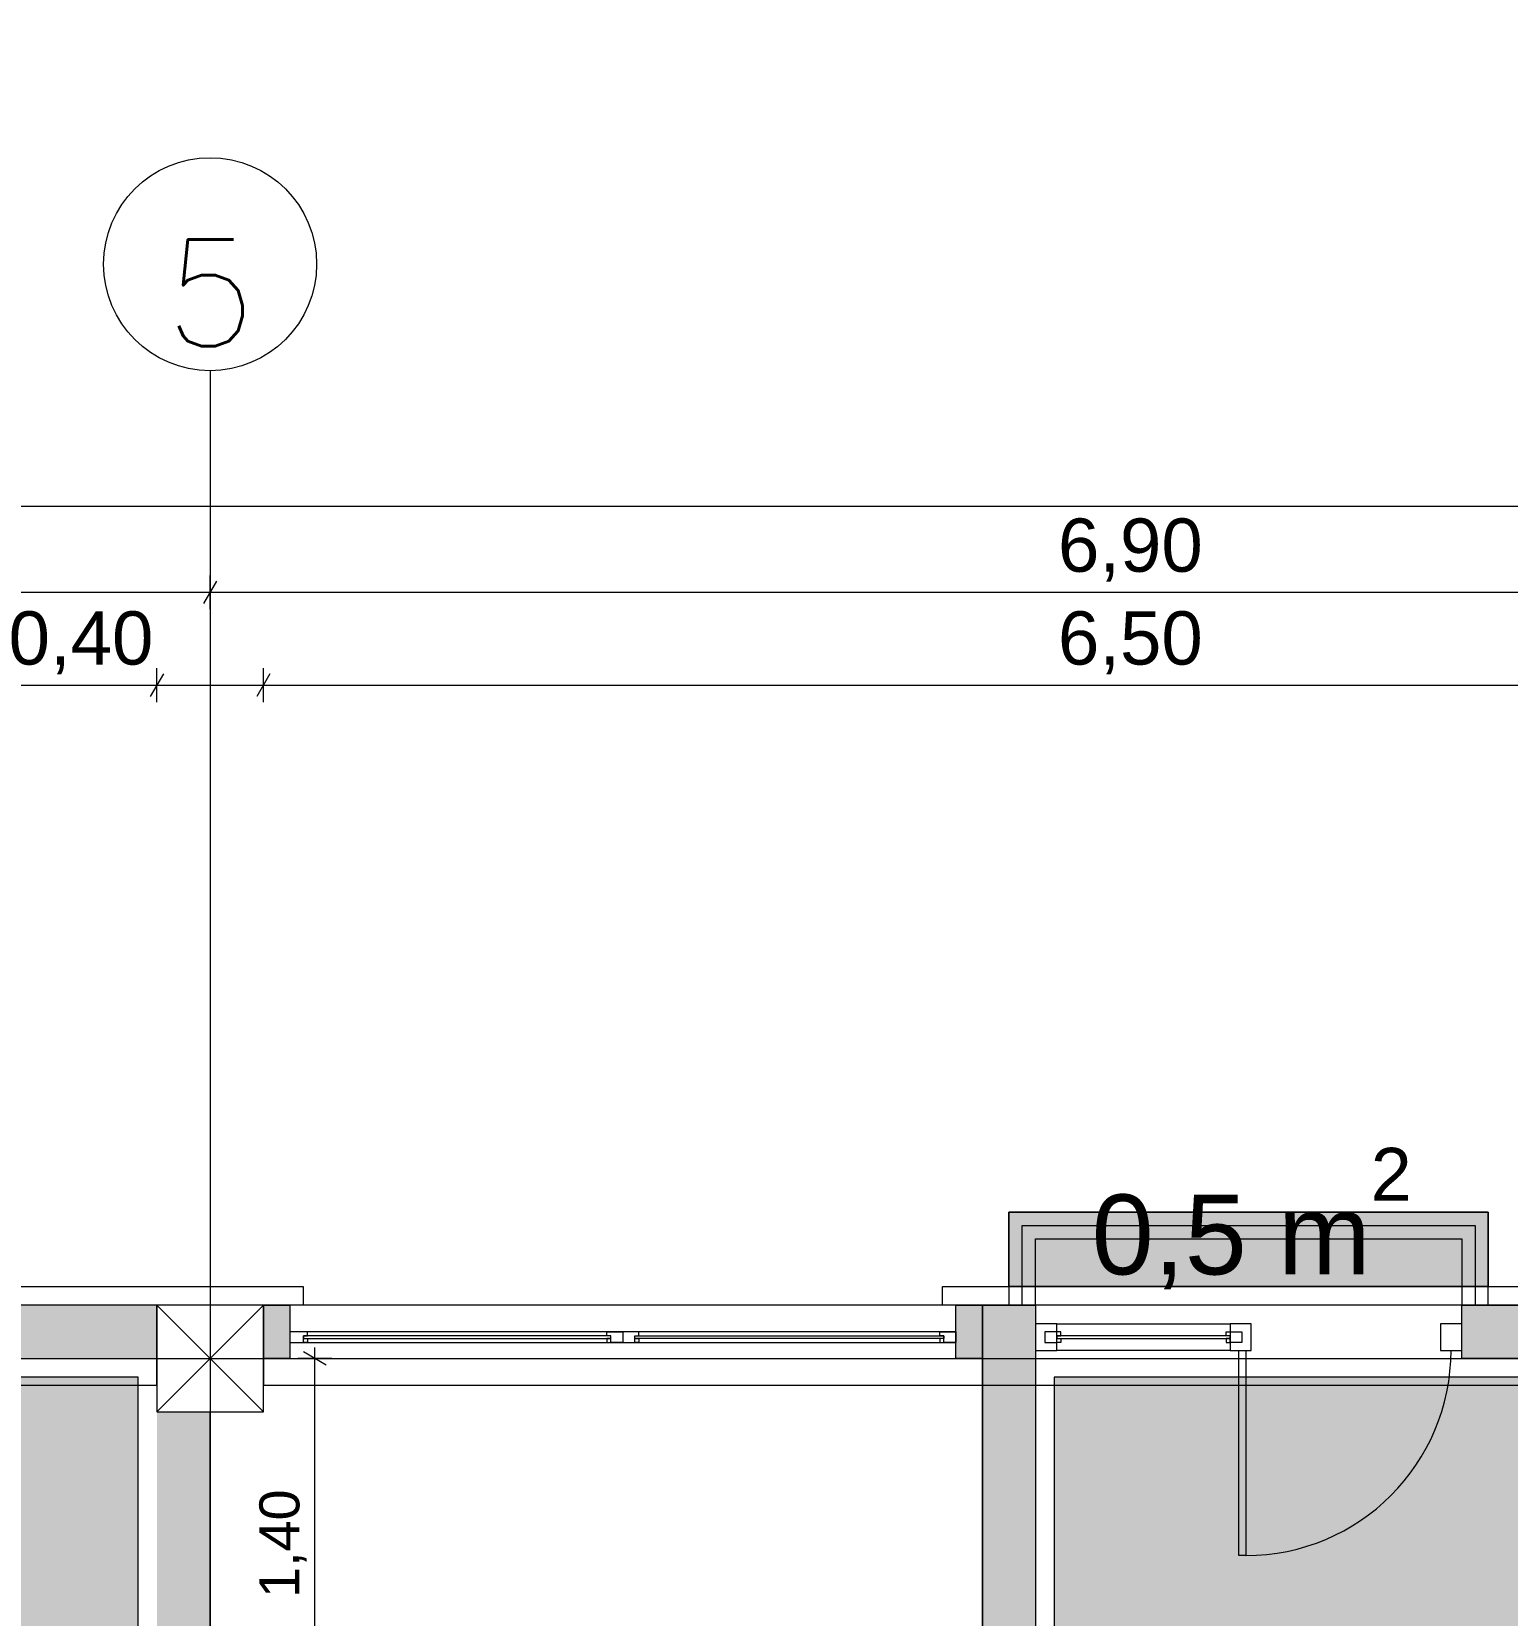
# Model space of a CAD drawing. Header units: metres. Extents: x 476297 to 476657, y 4620828 to 4621206.
# Drawn here: x 476417.79 to 476423.33, y 4621080.66 to 4621086.6 of the extents above; entities that cross this region are included whole.
import ezdxf

# ---------------------------------------------------------------- set-up
doc = ezdxf.new("R2010")
doc.units = ezdxf.units.M
doc.header["$MEASUREMENT"] = 0
for name, color, linetype in [('0_Pen_No__42_Pen_No__250', 7, 'Continuous'), ('2D Drafting - General_Pen_No__1', 7, 'Continuous'), ('2D Drafting - General_Pen_No__250_Pen_No__7', 7, 'Continuous'), ('2D Drafting - General_Pen_No__7_Pen_No__7', 7, 'Continuous'), ('Annotation - Text_Pen_No__7', 7, 'Continuous'), ('Doors_Pen_No__7_Pen_No__7', 7, 'Continuous'), ('G-Anno-Nplt', 7, 'Continuous'), ('kar-panjara_Pen_No__7_Pen_No__7', 7, 'Continuous'), ('New0_Pen_No__250', 7, 'Continuous'), ('Newreg_nak', 7, 'Continuous'), ('Newshenobebi', 7, 'Continuous'), ('zoma', 7, 'Continuous'), ('zoma_Pen_No__5', 7, 'Continuous')]:
    doc.layers.add(name, color=color, linetype=linetype)
doc.styles.add('GENERATED_STYLE_1', font='arial.ttf')
doc.styles.add('GENERATED_STYLE_2', font='arial.ttf')
doc.dimstyles.new('GENERATED_STYLE__1', dxfattribs={"dimtxt": 0.2, "dimasz": 0.0644213309708986, "dimexe": 0.18, "dimexo": 0.003, "dimgap": 0.09, "dimtad": 1, "dimtih": 1, "dimtoh": 1, "dimzin": 0, "dimdsep": 46, "dimtxsty": 'GENERATED_STYLE_2', "dimblk": 'ARROWHEAD_2', "dimblk1": 'ARROWHEAD_2', "dimblk2": 'ARROWHEAD_2', "dimcen": 0.09, "dimclrd": 142, "dimclre": 142, "dimclrt": 142, "dimadec": 0, "dimazin": 0, "dimtfac": 1, "dimtdec": 4, "dimtmove": 0, "dimatfit": 3, "dimfxl": 1, "dimtolj": 1, "dimtzin": 0, "dimarcsym": 0})
doc.dimstyles.new('GENERATED_STYLE__2', dxfattribs={"dimtxt": 0.2, "dimasz": 0.0644213309708986, "dimexe": 0.18, "dimexo": 0.003, "dimgap": 0.09, "dimtad": 1, "dimtih": 1, "dimtoh": 1, "dimzin": 0, "dimdsep": 46, "dimtxsty": 'GENERATED_STYLE_2', "dimblk": 'ARROWHEAD_2', "dimblk1": 'ARROWHEAD_2', "dimblk2": 'ARROWHEAD_2', "dimcen": 0.09, "dimclrd": 142, "dimclre": 142, "dimclrt": 142, "dimadec": 0, "dimazin": 0, "dimtfac": 1, "dimtdec": 4, "dimtmove": 2, "dimatfit": 3, "dimfxl": 1, "dimtolj": 1, "dimtzin": 0, "dimarcsym": 0})
doc.dimstyles.new('GENERATED_STYLE__7', dxfattribs={"dimtxt": 0.15, "dimasz": 0.0644213309708986, "dimexe": 0.18, "dimexo": 0.003, "dimgap": 0.09, "dimtad": 1, "dimzin": 0, "dimdsep": 46, "dimtxsty": 'GENERATED_STYLE_2', "dimblk": 'ARROWHEAD_2', "dimblk1": 'ARROWHEAD_2', "dimblk2": 'ARROWHEAD_2', "dimcen": 0.09, "dimclrd": 142, "dimclre": 142, "dimclrt": 142, "dimadec": 0, "dimazin": 0, "dimtfac": 1, "dimtdec": 4, "dimtmove": 0, "dimatfit": 3, "dimfxl": 1, "dimtolj": 1, "dimtzin": 0, "dimarcsym": 0})
doc.dimstyles.new('GENERATED_STYLE__8', dxfattribs={"dimtxt": 0.15, "dimasz": 0.0644213309708986, "dimexe": 0.18, "dimexo": 0.003, "dimgap": 0.09, "dimtad": 1, "dimtih": 1, "dimtoh": 1, "dimzin": 0, "dimdsep": 46, "dimtxsty": 'GENERATED_STYLE_2', "dimblk": 'ARROWHEAD_2', "dimblk1": 'ARROWHEAD_2', "dimblk2": 'ARROWHEAD_2', "dimcen": 0.09, "dimclrd": 142, "dimclre": 142, "dimclrt": 142, "dimadec": 0, "dimazin": 0, "dimtfac": 1, "dimtdec": 4, "dimtmove": 0, "dimatfit": 3, "dimfxl": 1, "dimtolj": 1, "dimtzin": 0, "dimarcsym": 0})
doc.dimstyles.new('GENERATED_STYLE__9', dxfattribs={"dimtxt": 0.5, "dimasz": 0.228, "dimexe": 0.18, "dimexo": 0.003, "dimgap": 0.09, "dimtad": 1, "dimzin": 0, "dimdsep": 46, "dimtxsty": 'GENERATED_STYLE_2', "dimblk": 'ARROWHEAD_2', "dimblk1": 'ARROWHEAD_2', "dimblk2": 'ARROWHEAD_2', "dimcen": 0.09, "dimclrd": 1, "dimclre": 1, "dimclrt": 1, "dimadec": 0, "dimazin": 0, "dimtfac": 1, "dimtdec": 4, "dimtmove": 0, "dimatfit": 3, "dimfxl": 1, "dimtolj": 1, "dimtzin": 0, "dimarcsym": 0})

# ---------------------------------------------------------------- blocks, each defined once
blk = doc.blocks.new('*D170', base_point=(476844.5271483883, 4621385.791044046))
at = {"layer": 'zoma', "color": 1, "linetype": 'Continuous', "lineweight": 0, "transparency": 16777216}
for p, q in [((476390.6557685478, 4621089.805707128), (476390.6557698309, 4621089.952407127)), ((476390.8057677904, 4621089.719103316), (476390.5057693053, 4621089.89231094)), ((476390.8807685478, 4621089.80570516), (476390.4307685479, 4621089.805709096)), ((476390.6556987105, 4621081.820953937), (476390.6557685478, 4621089.805707128)), ((476390.505699468, 4621081.907557749), (476390.805697953, 4621081.734350125)), ((476390.8806987105, 4621081.820951969), (476390.4306987105, 4621081.820955905)), ((476390.6556974274, 4621081.674253938), (476390.6556987105, 4621081.820953937))]:
    blk.add_line(p, q, dxfattribs=at)
at = {"layer": 'zoma', "color": 1, "lineweight": 0, "transparency": 16777216, "insert": (476390.5557261523, 4621084.958473884), "char_height": 0.5, "attachment_point": 7, "rotation": 89.99949887172694, "style": 'GENERATED_STYLE_2'}
blk.add_mtext('\\A1;{\\pql;\\fArial CYR|b0|i0|c204|p34;54.31}', dxfattribs=at)
blk = doc.blocks.new('ARROWHEAD_2')
at = {"color": 0, "linetype": 'Continuous', "lineweight": 0}
for p, q in [((-0.3781315, -0.655), (0.3781315, 0.655)), ((0, 0), (-1, 0))]:
    blk.add_line(p, q, dxfattribs=at)
blk = doc.blocks.new('*D173', base_point=(476844.5271483883, 4621385.791044046))
at = {"layer": 'zoma', "color": 142, "linetype": 'Continuous', "lineweight": 0, "transparency": 16777216}
for p, q in [((476404.6558020597, 4621084.434345936), (476404.6558020418, 4621084.5614933)), ((476411.5558020597, 4621084.434346907), (476411.5558020417, 4621084.56149427)), ((476404.6802715549, 4621084.540302075), (476404.6313325465, 4621084.45553716)), ((476404.6558020507, 4621084.497919618), (476411.5558020507, 4621084.497920589)), ((476411.5802715549, 4621084.540303047), (476411.5313325465, 4621084.45553813)), ((476411.5558020507, 4621084.497920589), (476418.4558020507, 4621084.497921559))]:
    blk.add_line(p, q, dxfattribs=at)
at = {"layer": 'zoma', "color": 142, "lineweight": 0, "transparency": 16777216, "insert": (476407.8397440391, 4621084.537920066), "char_height": 0.2, "attachment_point": 7, "rotation": 8.059709588411218e-06, "style": 'GENERATED_STYLE_2'}
blk.add_mtext('\\A1;{\\pql;\\fArial CYR|b0|i0|c204|p34;6,90}', dxfattribs=at)
blk = doc.blocks.new('*D174', base_point=(476844.5271483883, 4621385.791044046))
at = {"layer": 'zoma', "color": 142, "linetype": 'Continuous', "lineweight": 0, "transparency": 16777216}
for p, q in [((476411.5558020597, 4621084.434346907), (476411.5558020417, 4621084.56149427)), ((476418.4558020596, 4621084.434347877), (476418.4558020417, 4621084.561495241)), ((476411.5802715549, 4621084.540303047), (476411.5313325465, 4621084.45553813)), ((476411.5558020507, 4621084.497920589), (476418.4558020507, 4621084.497921559)), ((476418.4802715548, 4621084.540304017), (476418.4313325465, 4621084.455539101)), ((476418.4558020507, 4621084.497921559), (476425.3558020507, 4621084.497922529))]:
    blk.add_line(p, q, dxfattribs=at)
at = {"layer": 'zoma', "color": 142, "lineweight": 0, "transparency": 16777216, "insert": (476414.7397440391, 4621084.537921037), "char_height": 0.2, "attachment_point": 7, "rotation": 8.059709588411218e-06, "style": 'GENERATED_STYLE_2'}
blk.add_mtext('\\A1;{\\pql;\\fArial CYR|b0|i0|c204|p34;6,90}', dxfattribs=at)
blk = doc.blocks.new('*D175', base_point=(476844.5271483883, 4621385.791044046))
at = {"layer": 'zoma', "color": 142, "linetype": 'Continuous', "lineweight": 0, "transparency": 16777216}
for p, q in [((476418.4558020596, 4621084.434347877), (476418.4558020417, 4621084.561495241)), ((476425.3558020596, 4621084.434348848), (476425.3558020417, 4621084.561496211)), ((476418.4802715548, 4621084.540304017), (476418.4313325465, 4621084.455539101)), ((476418.4558020507, 4621084.497921559), (476425.3558020507, 4621084.497922529)), ((476425.3802715549, 4621084.540304988), (476425.3313325465, 4621084.455540071)), ((476425.3558020507, 4621084.497922529), (476432.2558020506, 4621084.4979235))]:
    blk.add_line(p, q, dxfattribs=at)
at = {"layer": 'zoma', "color": 142, "lineweight": 0, "transparency": 16777216, "insert": (476421.6397440391, 4621084.537922008), "char_height": 0.2, "attachment_point": 7, "rotation": 8.059709588411218e-06, "style": 'GENERATED_STYLE_2'}
blk.add_mtext('\\A1;{\\pql;\\fArial CYR|b0|i0|c204|p34;6,90}', dxfattribs=at)
blk = doc.blocks.new('*D226', base_point=(476844.5271483883, 4621385.791044046))
at = {"layer": 'zoma', "color": 142, "linetype": 'Continuous', "lineweight": 0, "transparency": 16777216}
for p, q in [((476411.7558021087, 4621084.085700286), (476411.7558020908, 4621084.212847649)), ((476418.2558021086, 4621084.0857012), (476418.2558020907, 4621084.212848564)), ((476411.3558020997, 4621084.149273911), (476411.7558020998, 4621084.149273967)), ((476411.780271604, 4621084.191656426), (476411.7313325956, 4621084.10689151)), ((476411.7558020998, 4621084.149273967), (476418.2558020997, 4621084.149274882)), ((476418.2802716039, 4621084.19165734), (476418.2313325955, 4621084.106892424))]:
    blk.add_line(p, q, dxfattribs=at)
at = {"layer": 'zoma', "color": 142, "lineweight": 0, "transparency": 16777216, "char_height": 0.2, "attachment_point": 7, "rotation": 8.059709588411218e-06, "style": 'GENERATED_STYLE_2'}
for s, insert in [('\\A1;{\\pql;\\fArial CYR|b0|i0|c204|p34;6,50}', (476414.7397440881, 4621084.189274388)), ('\\A1;{\\pql;\\fArial CYR|b0|i0|c204|p34;0,40}', (476417.6991890374, 4621084.189274805))]:
    blk.add_mtext(s, dxfattribs=dict(at, insert=insert))
blk = doc.blocks.new('*D227', base_point=(476844.5271483883, 4621385.791044046))
at = {"layer": 'zoma', "color": 142, "linetype": 'Continuous', "lineweight": 0, "transparency": 16777216}
for p, q in [((476418.2558021086, 4621084.0857012), (476418.2558020907, 4621084.212848564)), ((476418.6558021086, 4621084.085701256), (476418.6558020908, 4621084.21284862)), ((476411.7558020998, 4621084.149273967), (476418.2558020997, 4621084.149274882)), ((476418.2802716039, 4621084.19165734), (476418.2313325955, 4621084.106892424)), ((476418.2558020997, 4621084.149274882), (476418.6558020997, 4621084.149274938)), ((476418.6802716039, 4621084.191657396), (476418.6313325955, 4621084.106892481))]:
    blk.add_line(p, q, dxfattribs=at)
blk = doc.blocks.new('*D228', base_point=(476844.5271483883, 4621385.791044046))
at = {"layer": 'zoma', "color": 142, "linetype": 'Continuous', "lineweight": 0, "transparency": 16777216}
for p, q in [((476418.6558021086, 4621084.085701256), (476418.6558020908, 4621084.21284862)), ((476425.1558021086, 4621084.085702171), (476425.1558020908, 4621084.212849534)), ((476418.2558020997, 4621084.149274882), (476418.6558020997, 4621084.149274938)), ((476418.6802716039, 4621084.191657396), (476418.6313325955, 4621084.106892481)), ((476418.6558020997, 4621084.149274938), (476425.1558020997, 4621084.149275852)), ((476425.1802716039, 4621084.191658311), (476425.1313325955, 4621084.106893394))]:
    blk.add_line(p, q, dxfattribs=at)
at = {"layer": 'zoma', "color": 142, "lineweight": 0, "transparency": 16777216, "char_height": 0.2, "attachment_point": 7, "rotation": 8.059709588411218e-06, "style": 'GENERATED_STYLE_2'}
for s, insert in [('\\A1;{\\pql;\\fArial CYR|b0|i0|c204|p34;6,50}', (476421.6397440881, 4621084.189275359)), ('\\A1;{\\pql;\\fArial CYR|b0|i0|c204|p34;0,40}', (476424.5991890374, 4621084.189275775))]:
    blk.add_mtext(s, dxfattribs=dict(at, insert=insert))
blk = doc.blocks.new('*D229', base_point=(476844.5271483883, 4621385.791044046))
at = {"layer": 'zoma', "color": 142, "linetype": 'Continuous', "lineweight": 0, "transparency": 16777216}
for p, q in [((476425.1558021086, 4621084.085702171), (476425.1558020908, 4621084.212849534)), ((476425.5558021087, 4621084.085702227), (476425.5558020908, 4621084.212849591)), ((476418.6558020997, 4621084.149274938), (476425.1558020997, 4621084.149275852)), ((476425.1802716039, 4621084.191658311), (476425.1313325955, 4621084.106893394)), ((476425.1558020997, 4621084.149275852), (476425.5558020998, 4621084.149275909)), ((476425.5802716039, 4621084.191658366), (476425.5313325956, 4621084.106893451))]:
    blk.add_line(p, q, dxfattribs=at)
blk = doc.blocks.new('*D232', base_point=(476844.5271483883, 4621385.791044046))
at = {"layer": 'zoma', "color": 142, "linetype": 'Continuous', "lineweight": 0, "transparency": 16777216}
for p, q in [((476390.6802734286, 4621084.863368561), (476390.6313344082, 4621084.778603652)), ((476390.6558039184, 4621084.757412424), (476390.6558039184, 4621084.884559788)), ((476432.4313344082, 4621084.778603652), (476432.4802734285, 4621084.863368561)), ((476432.4558039184, 4621084.757412424), (476432.4558039184, 4621084.884559788)), ((476390.6143538778, 4621084.820986106), (476390.6558039184, 4621084.820986106)), ((476390.6558039184, 4621084.820986106), (476432.4558039184, 4621084.820986106)), ((476432.4558039184, 4621084.820986106), (476432.497253959, 4621084.820986106))]:
    blk.add_line(p, q, dxfattribs=at)
at = {"layer": 'zoma', "color": 142, "lineweight": 0, "transparency": 16777216, "insert": (476411.7791162376, 4621084.860986106), "char_height": 0.2, "attachment_point": 7, "style": 'GENERATED_STYLE_2'}
blk.add_mtext('\\A1;{\\pql;\\fArial CYR|b0|i0|c204|p34;41,80}', dxfattribs=at)
blk = doc.blocks.new('*D342', base_point=(476844.5271483883, 4621385.791044046))
at = {"layer": 'zoma', "color": 142, "linetype": 'Continuous', "lineweight": 0, "transparency": 16777216}
for p, q in [((476411.7794797192, 4621099.633265524), (476411.7305406989, 4621099.548500615)), ((476411.7550102091, 4621099.527309388), (476411.7550102091, 4621099.654456751)), ((476418.2794797192, 4621099.633265524), (476418.2305406989, 4621099.548500615)), ((476418.255010209, 4621099.527309388), (476418.255010209, 4621099.654456751)), ((476411.7550102091, 4621099.59088307), (476418.255010209, 4621099.59088307))]:
    blk.add_line(p, q, dxfattribs=at)
at = {"layer": 'zoma', "color": 142, "lineweight": 0, "transparency": 16777216, "char_height": 0.2, "attachment_point": 7, "style": 'GENERATED_STYLE_2'}
for s, insert in [('\\A1;{\\pql;\\fArial CYR|b0|i0|c204|p34;6,50}', (476414.7389522031, 4621099.63088307)), ('\\A1;{\\pql;\\fArial CYR|b0|i0|c204|p34;0,40}', (476417.6983971523, 4621099.63088307))]:
    blk.add_mtext(s, dxfattribs=dict(at, insert=insert))
blk = doc.blocks.new('*D343', base_point=(476844.5271483883, 4621385.791044046))
at = {"layer": 'zoma', "color": 142, "linetype": 'Continuous', "lineweight": 0, "transparency": 16777216}
for p, q in [((476418.2794797192, 4621099.633265524), (476418.2305406989, 4621099.548500615)), ((476418.255010209, 4621099.527309388), (476418.255010209, 4621099.654456751)), ((476418.6794797192, 4621099.633265524), (476418.6305406989, 4621099.548500615)), ((476418.6550102091, 4621099.527309388), (476418.6550102091, 4621099.654456751)), ((476418.255010209, 4621099.59088307), (476418.6550102091, 4621099.59088307))]:
    blk.add_line(p, q, dxfattribs=at)
blk = doc.blocks.new('*D344', base_point=(476844.5271483883, 4621385.791044046))
at = {"layer": 'zoma', "color": 142, "linetype": 'Continuous', "lineweight": 0, "transparency": 16777216}
for p, q in [((476418.6794797192, 4621099.633265524), (476418.6305406989, 4621099.548500615)), ((476418.6550102091, 4621099.527309388), (476418.6550102091, 4621099.654456751)), ((476425.1794797192, 4621099.633265524), (476425.1305406989, 4621099.548500615)), ((476425.1550102091, 4621099.527309388), (476425.1550102091, 4621099.654456751)), ((476418.6550102091, 4621099.59088307), (476425.1550102091, 4621099.59088307))]:
    blk.add_line(p, q, dxfattribs=at)
at = {"layer": 'zoma', "color": 142, "lineweight": 0, "transparency": 16777216, "char_height": 0.2, "attachment_point": 7, "style": 'GENERATED_STYLE_2'}
for s, insert in [('\\A1;{\\pql;\\fArial CYR|b0|i0|c204|p34;6,50}', (476421.6389522031, 4621099.63088307)), ('\\A1;{\\pql;\\fArial CYR|b0|i0|c204|p34;0,40}', (476424.5983971523, 4621099.63088307))]:
    blk.add_mtext(s, dxfattribs=dict(at, insert=insert))
blk = doc.blocks.new('*D851', base_point=(476844.5271483883, 4621385.791044046))
at = {"layer": 'zoma', "color": 142, "linetype": 'Continuous', "lineweight": 0, "transparency": 16777216}
for p, q in [((476418.8912554505, 4621081.596112866), (476418.8064905413, 4621081.645051886)), ((476418.8488729959, 4621081.620582376), (476418.8488729959, 4621081.662032416)), ((476418.9124466778, 4621081.620582376), (476418.785299314, 4621081.620582376)), ((476418.8488729959, 4621080.220744862), (476418.8488729959, 4621081.620582376)), ((476418.9124466778, 4621080.220744862), (476418.785299314, 4621080.220744862)), ((476418.8064905413, 4621080.245214373), (476418.8912554505, 4621080.196275353)), ((476418.8488729959, 4621080.179294822), (476418.8488729959, 4621080.220744862))]:
    blk.add_line(p, q, dxfattribs=at)
at = {"layer": 'zoma', "color": 142, "lineweight": 0, "transparency": 16777216, "insert": (476418.8188729947, 4621080.721120114), "char_height": 0.15, "attachment_point": 7, "rotation": 90, "style": 'GENERATED_STYLE_2'}
blk.add_mtext('\\A1;{\\pql;\\fArial CYR|b0|i0|c204|p34;1,40}', dxfattribs=at)
blk = doc.blocks.new('*D870', base_point=(476844.5271483883, 4621385.791044046))
at = {"layer": 'zoma', "color": 142, "linetype": 'Continuous', "lineweight": 0, "transparency": 16777216}
for p, q in [((476419.9309247581, 4621116.017628189), (476419.9798637784, 4621116.102393098)), ((476419.9553942683, 4621116.123584325), (476419.9553942683, 4621115.996436962)), ((476421.3309247561, 4621116.017628189), (476421.3798637764, 4621116.102393098)), ((476421.3553942663, 4621116.123584325), (476421.3553942663, 4621115.996436962)), ((476421.3553942663, 4621116.060010644), (476419.9553942683, 4621116.060010644)), ((476421.3968443068, 4621116.060010644), (476421.3553942663, 4621116.060010644))]:
    blk.add_line(p, q, dxfattribs=at)
at = {"layer": 'zoma', "color": 142, "lineweight": 0, "transparency": 16777216, "insert": (476420.4558507613, 4621116.090010645), "char_height": 0.15, "attachment_point": 7, "style": 'GENERATED_STYLE_2'}
blk.add_mtext('\\A1;{\\pql;\\fArial CYR|b0|i0|c204|p34;1,40}', dxfattribs=at)
blk = doc.blocks.new('*D871', base_point=(476844.5271483883, 4621385.791044046))
at = {"layer": 'zoma', "color": 142, "linetype": 'Continuous', "lineweight": 0, "transparency": 16777216}
for p, q in [((476419.8309247581, 4621116.017628189), (476419.8798637784, 4621116.102393098)), ((476419.8553942683, 4621116.123584325), (476419.8553942683, 4621115.996436962)), ((476419.9309247581, 4621116.017628189), (476419.9798637784, 4621116.102393098)), ((476419.9553942683, 4621116.123584325), (476419.9553942683, 4621115.996436962)), ((476419.9553942683, 4621116.060010644), (476419.8553942683, 4621116.060010644))]:
    blk.add_line(p, q, dxfattribs=at)
blk = doc.blocks.new('*D872', base_point=(476844.5271483883, 4621385.791044046))
at = {"layer": 'zoma', "color": 142, "linetype": 'Continuous', "lineweight": 0, "transparency": 16777216}
for p, q in [((476418.4798636379, 4621116.102393098), (476418.4309246176, 4621116.017628189)), ((476418.4553941278, 4621116.123584325), (476418.4553941278, 4621115.996436962)), ((476419.8309247581, 4621116.017628189), (476419.8798637784, 4621116.102393098)), ((476419.8553942683, 4621116.123584325), (476419.8553942683, 4621115.996436962)), ((476418.4553941278, 4621116.060010644), (476418.4139440872, 4621116.060010644)), ((476419.8553942683, 4621116.060010644), (476418.4553941278, 4621116.060010644))]:
    blk.add_line(p, q, dxfattribs=at)
at = {"layer": 'zoma', "color": 142, "lineweight": 0, "transparency": 16777216, "char_height": 0.15, "attachment_point": 7, "style": 'GENERATED_STYLE_2'}
for s, insert in [('\\A1;{\\pql;\\fArial CYR|b0|i0|c204|p34;0,10}', (476419.7058507623, 4621116.300010653)), ('\\A1;{\\pql;\\fArial CYR|b0|i0|c204|p34;1,40}', (476418.9558506921, 4621116.090010645))]:
    blk.add_mtext(s, dxfattribs=dict(at, insert=insert))

msp = doc.modelspace()

# ---------------------------------------------------------------- hatches: boundary and pattern name
at = {"layer": '2D Drafting - General_Pen_No__250_Pen_No__7', "linetype": 'Continuous', "lineweight": 0}
for points in [[(476416.4561139408, 4621081.620583838), (476418.2558009924, 4621081.620584344), (476418.2558009362, 4621081.820584346), (476416.4561138846, 4621081.820583839)], [(476418.7558009078, 4621081.820584851), (476418.755800964, 4621081.62058485), (476418.6558009924, 4621081.620584822), (476418.6558009362, 4621081.820584823)], [(476421.3558010758, 4621081.820585217), (476421.355801132, 4621081.620585216), (476421.2558011605, 4621081.620585188), (476421.2558011042, 4621081.820585189)], [(476421.555801077, 4621081.820585274), (476421.5558031166, 4621074.570585274), (476421.3558031155, 4621074.570585217), (476421.3558010758, 4621081.820585217)], [(476425.1558009365, 4621081.820586286), (476425.1558009927, 4621081.620586285), (476423.1558011431, 4621081.620585722), (476423.1558010868, 4621081.820585723)], [(476418.4558010499, 4621081.420584401), (476418.4558028786, 4621074.920584402), (476418.2558028774, 4621074.920584345), (476418.2558010487, 4621081.420584345)]]:
    msp.add_hatch(color=7, dxfattribs=at).paths.add_polyline_path(points)
at = {"layer": 'G-Anno-Nplt', "linetype": 'Continuous', "lineweight": 0}
for color, points in [(46, [(476421.4558053935, 4621082.170524151), (476423.2558054206, 4621082.17052491), (476423.2558054835, 4621081.8905703), (476421.4558055116, 4621081.890585687)]), (167, [(476418.2558024694, 4621076.370584395), (476418.1858025994, 4621076.370584375), (476418.1858010167, 4621081.550584288), (476411.825801127, 4621081.550582499), (476411.8258011833, 4621081.350582584), (476411.7258012256, 4621081.350582556), (476411.7258030149, 4621074.990582541), (476411.8258029726, 4621074.990582569), (476411.8258031245, 4621074.450582497), (476411.7258031668, 4621074.450582468), (476411.7258033693, 4621073.730770349), (476412.1258037013, 4621073.730770461), (476412.1258038674, 4621073.140582684), (476416.6355396159, 4621073.140583953), (476416.6355391574, 4621074.770583864), (476417.5156150473, 4621074.770584112), (476417.5156149348, 4621075.17058411), (476418.255802807, 4621075.170584318)]), (167, [(476432.1858027903, 4621074.990588006), (476432.185801001, 4621081.350588313), (476431.9858012095, 4621081.350588256), (476431.9858011532, 4621081.550588206), (476425.6258010044, 4621081.550586417), (476425.6258010606, 4621081.350586467), (476425.0858010375, 4621081.350586316), (476425.0858009813, 4621081.550586266), (476421.6258012146, 4621081.550585292), (476421.6258027141, 4621076.220583539), (476421.5558026524, 4621076.220583519), (476421.5558030604, 4621074.770585229), (476424.265615074, 4621074.770585991), (476424.2656150543, 4621074.840586212), (476424.2656149614, 4621075.17058605), (476425.2758028078, 4621075.170586334), (476425.2758028584, 4621074.990586062), (476425.6258026915, 4621074.990586161), (476425.6258027337, 4621074.840586594), (476431.9858028826, 4621074.840588225), (476431.9858028404, 4621074.99058795)])]:
    msp.add_hatch(color=color, dxfattribs=at).paths.add_polyline_path(points)

# ---------------------------------------------------------------- linework, layer by layer
at = {"layer": '0_Pen_No__42_Pen_No__250', "color": 5, "linetype": 'Continuous', "lineweight": 0}
msp.add_circle((476418.4558018773, 4621085.73018038), 0.4000000000000057, dxfattribs=at)
msp.add_circle((476418.4558018773, 4621085.73018038), 0.4000000000000057, dxfattribs=at)
at = {"layer": '2D Drafting - General_Pen_No__1', "color": 7, "linetype": 'Continuous', "lineweight": 0}
for p, q in [((476418.6558010487, 4621081.420584458), (476418.2558009362, 4621081.820584345)), ((476418.2558010487, 4621081.420584345), (476418.6558009362, 4621081.820584457))]:
    msp.add_line(p, q, dxfattribs=at)
at = {"layer": '2D Drafting - General_Pen_No__1', "color": 7, "linetype": 'Continuous', "lineweight": 0, "flags": 128}
for points in [[(476411.7558010207, 4621081.520582517), (476418.2558010206, 4621081.520584346), (476418.2558009362, 4621081.820584346), (476411.7558009363, 4621081.820582516)], [(476418.2558010487, 4621081.420584345), (476418.6558010487, 4621081.420584458), (476418.6558009362, 4621081.820584457), (476418.2558009362, 4621081.820584345)], [(476418.6558010206, 4621081.520584458), (476425.1558010206, 4621081.520586287), (476425.1558009362, 4621081.820586286), (476418.6558009362, 4621081.820584458)]]:
    msp.add_lwpolyline(points, close=True, dxfattribs=at)
at = {"layer": '2D Drafting - General_Pen_No__250_Pen_No__7', "color": 7, "linetype": 'Continuous', "lineweight": 0, "flags": 128}
for points in [[(476418.7558009078, 4621081.820584851), (476418.755800964, 4621081.62058485), (476418.6558009924, 4621081.620584822), (476418.6558009362, 4621081.820584823)], [(476421.3558010758, 4621081.820585217), (476421.355801132, 4621081.620585216), (476421.2558011605, 4621081.620585188), (476421.2558011042, 4621081.820585189)], [(476421.555801077, 4621081.820585274), (476421.5558031166, 4621074.570585274), (476421.3558031155, 4621074.570585217), (476421.3558010758, 4621081.820585217)], [(476425.1558009365, 4621081.820586286), (476425.1558009927, 4621081.620586285), (476423.1558011431, 4621081.620585722), (476423.1558010868, 4621081.820585723)]]:
    msp.add_lwpolyline(points, close=True, dxfattribs=at)
at = {"layer": '2D Drafting - General_Pen_No__7_Pen_No__7', "color": 7, "linetype": 'Continuous', "lineweight": 0, "flags": 128}
msp.add_lwpolyline([(476421.6358011072, 4621081.750980438), (476422.2858011068, 4621081.750951629), (476422.2857966775, 4621081.651012533), (476421.6357966778, 4621081.651041342)], close=True, dxfattribs=at)
at = {"layer": '2D Drafting - General_Pen_No__7_Pen_No__7', "color": 7, "linetype": 'Continuous', "lineweight": 0}
msp.add_arc((476422.345485579, 4621081.65099949), 0.7703111107999336, 269.9974606140495, 359.9942809855873, dxfattribs=at)
at = {"layer": 'Doors_Pen_No__7_Pen_No__7', "color": 7, "linetype": 'Continuous', "lineweight": 0, "flags": 128}
msp.add_lwpolyline([(476422.3188189124, 4621081.651000671), (476422.3454855789, 4621081.65099949), (476422.3454514383, 4621080.880688379), (476422.3187847718, 4621080.88068956)], close=True, dxfattribs=at)
at = {"layer": 'G-Anno-Nplt', "color": 7, "linetype": 'Continuous', "lineweight": 0, "flags": 128}
for points in [[(476421.4558053935, 4621082.170524151), (476423.2558054206, 4621082.17052491), (476423.2558054835, 4621081.8905703), (476421.4558055116, 4621081.890585687)], [(476418.2558024694, 4621076.370584395), (476418.1858025994, 4621076.370584375), (476418.1858010167, 4621081.550584288), (476411.825801127, 4621081.550582499), (476411.8258011833, 4621081.350582584), (476411.7258012256, 4621081.350582556), (476411.7258030149, 4621074.990582541), (476411.8258029726, 4621074.990582569), (476411.8258031245, 4621074.450582497), (476411.7258031668, 4621074.450582468), (476411.7258033693, 4621073.730770349), (476412.1258037013, 4621073.730770461), (476412.1258038674, 4621073.140582684), (476416.6355396159, 4621073.140583953), (476416.6355391574, 4621074.770583864), (476417.5156150473, 4621074.770584112), (476417.5156149348, 4621075.17058411), (476418.255802807, 4621075.170584318)], [(476432.1858027903, 4621074.990588006), (476432.185801001, 4621081.350588313), (476431.9858012095, 4621081.350588256), (476431.9858011532, 4621081.550588206), (476425.6258010044, 4621081.550586417), (476425.6258010606, 4621081.350586467), (476425.0858010375, 4621081.350586316), (476425.0858009813, 4621081.550586266), (476421.6258012146, 4621081.550585292), (476421.6258027141, 4621076.220583539), (476421.5558026524, 4621076.220583519), (476421.5558030604, 4621074.770585229), (476424.265615074, 4621074.770585991), (476424.2656150543, 4621074.840586212), (476424.2656149614, 4621075.17058605), (476425.2758028078, 4621075.170586334), (476425.2758028584, 4621074.990586062), (476425.6258026915, 4621074.990586161), (476425.6258027337, 4621074.840586594), (476431.9858028826, 4621074.840588225), (476431.9858028404, 4621074.99058795)]]:
    msp.add_lwpolyline(points, close=True, dxfattribs=at)
at = {"layer": 'kar-panjara_Pen_No__7_Pen_No__7', "color": 7, "linetype": 'Continuous', "lineweight": 0, "flags": 128}
for points in [[(476418.7558009836, 4621081.680388769), (476418.8062309519, 4621081.680388777), (476418.8062309499, 4621081.695388776), (476418.8062309487, 4621081.705388778), (476418.8212309487, 4621081.70538878), (476418.8212309467, 4621081.720388778), (476418.7558009784, 4621081.720388769)], [(476418.80623095, 4621081.695388799), (476419.9608010519, 4621081.695388949), (476419.9608010506, 4621081.70538895), (476418.8062309487, 4621081.7053888)], [(476418.8212309519, 4621081.680388778), (476418.8062309519, 4621081.680388777), (476418.8062309499, 4621081.695388776), (476418.82123095, 4621081.695388778)], [(476420.0058010538, 4621081.680388954), (476419.9608010539, 4621081.680388948), (476419.9608010519, 4621081.695388948), (476419.9608010506, 4621081.705388949), (476419.9458010506, 4621081.705388946), (476419.9458010487, 4621081.720388945), (476420.0058010487, 4621081.720388954)], [(476419.9458010538, 4621081.680388945), (476419.9608010539, 4621081.680388948), (476419.9608010519, 4621081.695388948), (476419.9458010519, 4621081.695388945)], [(476420.0058010538, 4621081.680388954), (476420.0508010538, 4621081.680388959), (476420.0508010518, 4621081.695388959), (476420.0508010505, 4621081.705388959), (476420.0658010506, 4621081.705388961), (476420.0658010487, 4621081.720388961), (476420.0058010487, 4621081.720388954)], [(476421.2108011213, 4621081.69538911), (476420.0508010518, 4621081.695388959), (476420.0508010506, 4621081.705388959), (476421.21080112, 4621081.705389112)], [(476420.0658010538, 4621081.680388961), (476420.0508010538, 4621081.680388959), (476420.0508010518, 4621081.695388959), (476420.0658010519, 4621081.695388961)], [(476421.2558011232, 4621081.680389181), (476421.2108011232, 4621081.680389174), (476421.2108011213, 4621081.695389174), (476421.21080112, 4621081.705389176), (476421.1961265604, 4621081.705389174), (476421.1961265585, 4621081.720389172), (476421.255801118, 4621081.720389181)], [(476421.1961265636, 4621081.680389172), (476421.2108011232, 4621081.680389174), (476421.2108011213, 4621081.695389174), (476421.1961265617, 4621081.695389172)], [(476421.6358011072, 4621081.750980438), (476421.5558011073, 4621081.750983983), (476421.5557966752, 4621081.650983985), (476421.6357966752, 4621081.650980439)], [(476421.5907980074, 4621081.681043336), (476421.6357980075, 4621081.681041342), (476421.6357986723, 4621081.696041342), (476421.6357991155, 4621081.706041343), (476421.6507991154, 4621081.706040678), (476421.6507997802, 4621081.721040677), (476421.5907997803, 4621081.721043336)], [(476421.6507980074, 4621081.681040677), (476421.6357980075, 4621081.681041342), (476421.6357986723, 4621081.696041342), (476421.6507986722, 4621081.696040677)], [(476421.6357986723, 4621081.696041342), (476422.2857986718, 4621081.696012533), (476422.2857991151, 4621081.706012534), (476421.6357991155, 4621081.706041343)], [(476422.2707980071, 4621081.681013198), (476422.2857980071, 4621081.681012534), (476422.2857986718, 4621081.696012533), (476422.2707986719, 4621081.696013197)], [(476422.330798007, 4621081.68101054), (476422.2857980071, 4621081.681012534), (476422.2857986718, 4621081.696012533), (476422.2857991151, 4621081.706012534), (476422.2707991151, 4621081.706013198), (476422.2707997799, 4621081.721013198), (476422.3307997799, 4621081.72101054)], [(476422.3658011095, 4621081.751008988), (476422.2858011095, 4621081.751012534), (476422.2857966775, 4621081.651012533), (476422.3657966774, 4621081.651008988)], [(476423.1558011064, 4621081.750931226), (476423.0758011066, 4621081.750934771), (476423.0757966745, 4621081.650934773), (476423.1557966744, 4621081.650931227)]]:
    msp.add_lwpolyline(points, close=True, dxfattribs=at)
at = {"layer": 'New0_Pen_No__250', "color": 7, "linetype": 'Continuous', "lineweight": 0, "flags": 128}
msp.add_lwpolyline([(476416.9055653765, 4621073.070584845), (476416.9055653765, 4621074.570584889), (476418.2558293153, 4621074.570584889), (476418.2558293153, 4621074.520584932), (476418.6558292676, 4621074.520584932), (476418.6558292676, 4621074.920585033), (476418.4558292914, 4621074.920585033), (476418.4558292914, 4621081.420422645), (476418.6558292676, 4621081.420422645), (476418.6558292676, 4621081.620584903), (476421.3559334824, 4621081.620584903), (476421.3559334824, 4621074.570584889), (476425.1558294598, 4621074.570584889), (476425.1558293108, 4621074.520584932), (476425.5558292631, 4621074.520584932), (476425.5558292631, 4621074.570584889), (476426.9060932018, 4621074.570584889), (476426.9060932018, 4621073.070584845)], close=True, dxfattribs=at)
at = {"layer": 'Newreg_nak', "color": 7, "linetype": 'Continuous', "lineweight": 0, "flags": 128}
for points in [[(476404.3058009081, 4621081.82058042), (476404.3058008884, 4621081.89058042), (476418.805800888, 4621081.890584501), (476418.8058009078, 4621081.8205845)], [(476421.2058011042, 4621081.820585179), (476421.2058010846, 4621081.890585176), (476432.525800524, 4621081.89058836), (476432.5258005437, 4621081.82058836), (476432.5258030433, 4621064.050588351), (476425.1558060299, 4621064.050587313)]]:
    msp.add_lwpolyline(points, dxfattribs=at)
at = {"layer": 'Newshenobebi', "color": 7, "linetype": 'Continuous', "lineweight": 0}
for p, q in [((476423.2558053934, 4621082.17052491), (476421.4558053935, 4621082.170524151)), ((476421.4558053935, 4621082.170524151), (476421.4558055411, 4621081.820582611)), ((476423.2558055411, 4621081.820583371), (476423.2558053934, 4621082.17052491)), ((476421.5058054792, 4621082.120537938), (476423.2058054792, 4621082.120538177)), ((476421.5058055214, 4621081.820596399), (476421.5058054792, 4621082.120537938)), ((476423.2058054792, 4621082.120538177), (476423.2058055214, 4621081.820596638)), ((476421.5558054863, 4621082.070537944), (476423.1558054863, 4621082.07053817)), ((476421.5558055214, 4621081.820596405), (476421.5558054863, 4621082.070537944)), ((476423.1558054863, 4621082.07053817), (476423.1558055214, 4621081.820596631))]:
    msp.add_line(p, q, dxfattribs=at)
for points in [[(476421.255801118, 4621081.720389121), (476418.7558009784, 4621081.72038877), (476418.755800984, 4621081.680388778), (476421.2558011236, 4621081.68038913)], [(476421.2558011183, 4621081.720389121), (476418.7558009784, 4621081.720388769), (476418.7558009925, 4621081.620584444), (476421.2558011324, 4621081.620584795)]]:
    msp.add_lwpolyline(points, close=True, dxfattribs=at)
at = {"layer": 'zoma_Pen_No__5', "color": 5, "linetype": 'Continuous', "lineweight": 0}
for p, q in [((476418.4558019336, 4621085.33018038), (476418.4558054096, 4621060.619374334)), ((476386.7752517899, 4621081.620578974), (476436.6616326659, 4621081.620585992)), ((476386.7752517899, 4621081.620578974), (476436.6616326659, 4621081.620585992))]:
    msp.add_line(p, q, dxfattribs=at)

# ---------------------------------------------------------------- texts
at = {"layer": 'Annotation - Text_Pen_No__7', "color": 5, "linetype": 'Continuous', "lineweight": 0, "insert": (476418.4579595039, 4621085.822417913), "char_height": 0.4000000000000001, "attachment_point": 2, "rotation": 8.0597095770002e-06}
msp.add_mtext('\\A1;{\\pqc;\\Ftxt.shx;5}', dxfattribs=at)
at = {"layer": 'G-Anno-Nplt', "color": 7, "lineweight": 0, "insert": (476421.7663904604, 4621081.880547605), "char_height": 0.3, "attachment_point": 7, "style": 'GENERATED_STYLE_1'}
msp.add_mtext('{\\fArial|b0|i0|c0|p34;0,5 m{\\H0.66x;\\S2^  ;}}', dxfattribs=at)

# ---------------------------------------------------------------- dimensions: what is measured, and where the dimension line sits
at = {"layer": 'zoma', "color": 142, "linetype": 'Continuous', "lineweight": 0}
for base, p1, p2, picture, middle in [((476418.4553941278, 4621116.060010644), (476419.8553942683, 4620877.218683803), (476418.4553941278, 4620878.96576142), '*D872', (476419.1506744421, 4621116.165010645)), ((476419.8553942683, 4621116.060010644), (476419.9553942683, 4620877.218683803), (476419.8553942683, 4620877.218683803), '*D871', (476419.9006745124, 4621116.375010653)), ((476419.9553942683, 4621116.060010644), (476421.3553942663, 4620877.510483745), (476419.9553942683, 4620877.218683803), '*D870', (476420.6506745113, 4621116.165010645))]:
    dim = msp.add_linear_dim(base=base, p1=p1, p2=p2, angle=180, dimstyle='GENERATED_STYLE__8', dxfattribs=at)
    dim.commit()
    dim.dimension.update_dxf_attribs({"geometry": picture, "text_midpoint": middle, "dimtype": 160})
for base, p1, p2, dimstyle, picture, middle in [((476418.255010209, 4621099.59088307), (476411.7550102091, 4621066.484690971), (476418.255010209, 4621066.484690971), 'GENERATED_STYLE__1', '*D342', (476414.9987172111, 4621099.73088307)), ((476425.1550102091, 4621099.59088307), (476418.6550102091, 4621066.484690971), (476425.1550102091, 4621066.484690971), 'GENERATED_STYLE__1', '*D344', (476421.8987172111, 4621099.73088307)), ((476418.6550102091, 4621099.59088307), (476418.255010209, 4621066.484690971), (476418.6550102091, 4621066.484690971), 'GENERATED_STYLE__1', '*D343', (476417.9581621604, 4621099.73088307)), ((476432.4558039184, 4621084.820986106), (476390.6558039184, 4621082.962397425), (476432.4558039184, 4621082.962397425), 'GENERATED_STYLE__2', '*D232', (476412.1151172359, 4621084.960986107))]:
    dim = msp.add_linear_dim(base=base, p1=p1, p2=p2, dimstyle=dimstyle, dxfattribs=at)
    dim.commit()
    dim.dimension.update_dxf_attribs({"geometry": picture, "text_midpoint": middle, "dimtype": 160})
at = {"layer": 'zoma', "color": 1, "linetype": 'Continuous', "lineweight": 0}
dim = msp.add_linear_dim(base=(476390.6557685478, 4621089.805707128), p1=(476432.4558078074, 4621081.82058834), p2=(476390.6557685478, 4621089.805707128), angle=89.99949887172696, text='54.31', dimstyle='GENERATED_STYLE__9', dxfattribs=at)
dim.commit()
dim.dimension.update_dxf_attribs({"geometry": '*D170', "text_midpoint": (476390.3057334992, 4621085.79847853), "dimtype": 160, "text_rotation": 89.99949887172696})
at = {"layer": 'zoma', "color": 142, "linetype": 'Continuous', "lineweight": 0}
for base, p1, p2, angle, dimstyle, picture, middle, turn in [((476411.5558020507, 4621084.497920589), (476404.6558022812, 4621082.859223724), (476411.5558022812, 4621082.859224695), 8.059709588411218e-06, 'GENERATED_STYLE__1', '*D173', (476408.0995090331, 4621084.637920103), 8.059709588411218e-06), ((476418.4558020507, 4621084.497921559), (476411.5558022812, 4621082.859224695), (476418.4558022812, 4621082.859225665), 8.059709588411218e-06, 'GENERATED_STYLE__1', '*D174', (476414.999509033, 4621084.637921073), 8.059709588411218e-06), ((476425.3558020507, 4621084.497922529), (476418.4558022812, 4621082.859225665), (476425.3558022812, 4621082.859226636), 8.059709588411218e-06, 'GENERATED_STYLE__1', '*D175', (476421.899509033, 4621084.637922044), 8.059709588411218e-06), ((476418.2558020997, 4621084.149274882), (476411.7558023111, 4621082.646607549), (476418.2558023111, 4621082.646608463), 8.059709588411218e-06, 'GENERATED_STYLE__1', '*D226', (476414.9995090821, 4621084.289274424), 8.059709588411218e-06), ((476425.1558020997, 4621084.149275852), (476418.6558023111, 4621082.64660852), (476425.1558023111, 4621082.646609434), 8.059709588411218e-06, 'GENERATED_STYLE__1', '*D228', (476421.8995090821, 4621084.289275395), 8.059709588411218e-06), ((476418.6558020997, 4621084.149274938), (476418.2558023111, 4621082.646608463), (476418.6558023111, 4621082.64660852), 8.059709588411218e-06, 'GENERATED_STYLE__1', '*D227', (476417.9589540313, 4621084.289274841), 8.059709588411218e-06), ((476425.5558020998, 4621084.149275909), (476425.1558023111, 4621082.646609434), (476425.5558023111, 4621082.646609491), 8.059709588411218e-06, 'GENERATED_STYLE__1', '*D229', (476424.8589540314, 4621084.289275811), 8.059709588411218e-06), ((476418.8488729959, 4621081.620582376), (476418.9204516672, 4621080.220744862), (476418.755804889, 4621081.620582376), 90, 'GENERATED_STYLE__7', '*D851', (476418.7438729947, 4621080.915943863), 90)]:
    dim = msp.add_linear_dim(base=base, p1=p1, p2=p2, angle=angle, dimstyle=dimstyle, dxfattribs=at)
    dim.commit()
    dim.dimension.update_dxf_attribs({"geometry": picture, "text_midpoint": middle, "dimtype": 160, "text_rotation": turn})

doc.saveas('drawing.dxf')
